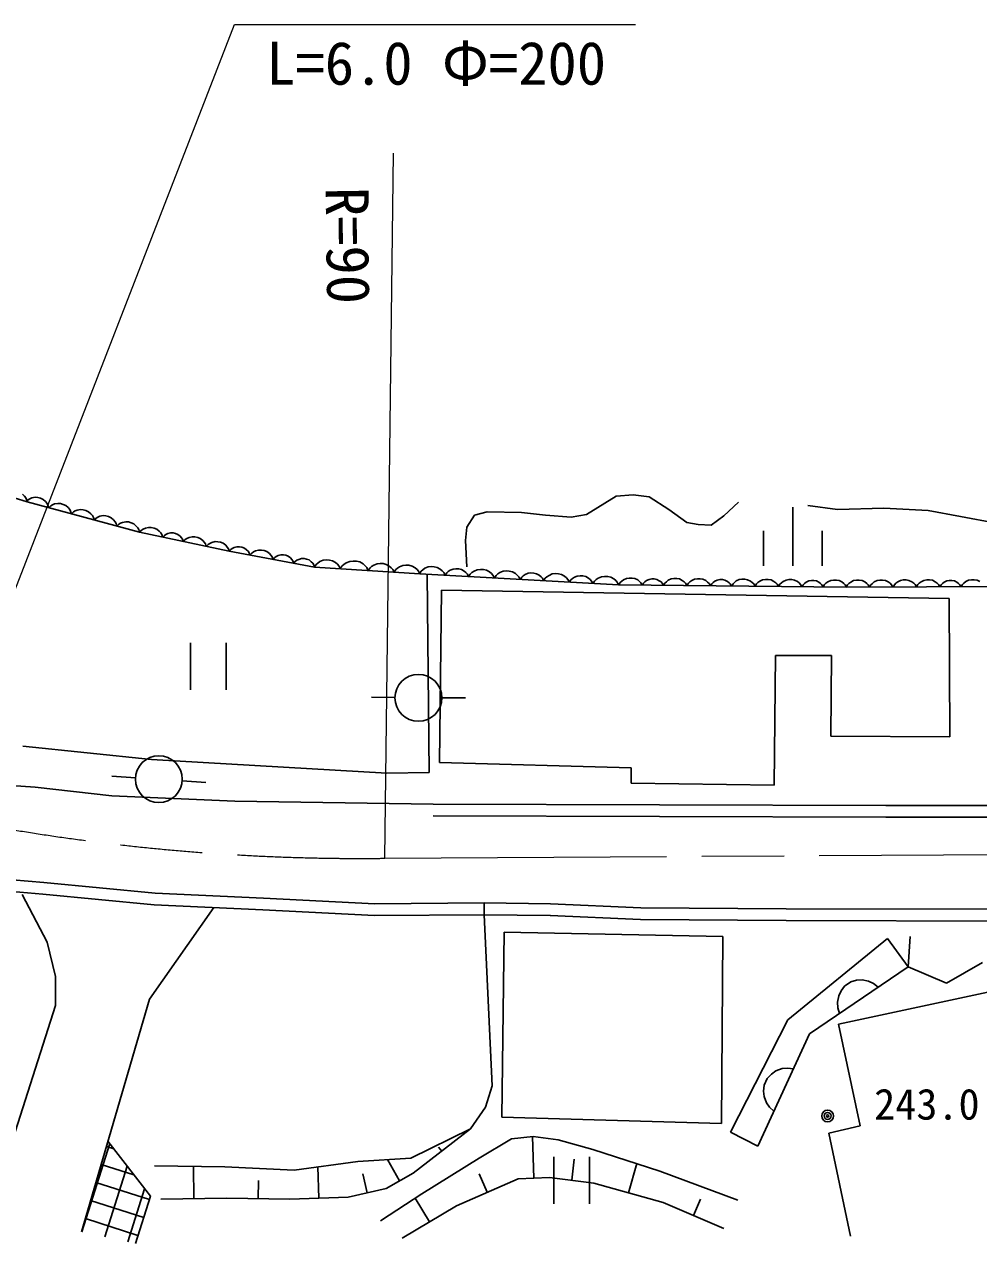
# Model space of a CAD drawing. Units: millimetres, scale not verified. Extents: x 40000 to 680000, y 20000 to 380000.
# Drawn here: x 287254 to 327885, y 248643 to 300553 of the extents above; entities that cross this region are included whole.
import ezdxf
from ezdxf.enums import TextEntityAlignment as Align

# ---------------------------------------------------------------- set-up
doc = ezdxf.new("R2010")
doc.units = ezdxf.units.MM
doc.header["$LTSCALE"] = 1000
doc.linetypes.add('CHAIN', pattern=[18.5, 12, -1.5, 3.5, -1.5])
for name, color, linetype, lineweight in [('S-BGD', 7, 'Continuous', 25), ('S-BMK', 2, 'CHAIN', 13), ('S-STR-HTXT', 7, 'Continuous', 13)]:
    doc.layers.add(name, color=color, linetype=linetype, lineweight=lineweight)
doc.styles.add('ＭＳ ゴシック', font='')
doc.styles.get('ＭＳ ゴシック').set_extended_font_data('MS Gothic')

msp = doc.modelspace()

# ---------------------------------------------------------------- hatches: boundary and pattern name
at = {"layer": 'S-BGD'}
h = msp.add_hatch(dxfattribs=at)
h.set_pattern_fill('USER', color=256, style=0, pattern_type=2)
h.set_pattern_definition([(72.364, (289887, 253053), (-953, 302.97), []), (162.364, (289887, 253053), (-242.37, -762.4), [])])
h.paths.add_polyline_path([(289687, 249147), (290812, 253005), (292621, 250660), (291980, 248643)])

# ---------------------------------------------------------------- linework, layer by layer
for p, q in [((287371, 280222), (280198, 282420)), ((287257, 280463), (287169, 280547)), ((287310, 280391), (287257, 280463)), ((287345, 280323), (287310, 280391)), ((287411, 280314), (287327, 280233)), ((287371, 280222), (287345, 280323)), ((287485, 280356), (287411, 280314)), ((287577, 280393), (287485, 280356)), ((287709, 280420), (287577, 280393)), ((287830, 280408), (287709, 280420)), ((287946, 280377), (287830, 280408)), ((288056, 280326), (287946, 280377)), ((288156, 280237), (288056, 280326)), ((311195, 279691), (312455, 280464)), ((312455, 280464), (313171, 280521)), ((313171, 280521), (313858, 280435)), ((313858, 280435), (314688, 279892)), ((292153, 278932), (287371, 280222)), ((288218, 280159), (288156, 280237)), ((288260, 280085), (288218, 280159)), ((288292, 279973), (288260, 280085)), ((288376, 280054), (288292, 279973)), ((288450, 280096), (288376, 280054)), ((288543, 280133), (288450, 280096)), ((288674, 280160), (288543, 280133)), ((288795, 280148), (288674, 280160)), ((288911, 280117), (288795, 280148)), ((289021, 280066), (288911, 280117)), ((289122, 279977), (289021, 280066)), ((289183, 279898), (289122, 279977)), ((289225, 279825), (289183, 279898)), ((289257, 279713), (289225, 279825)), ((289415, 279836), (289341, 279793)), ((289508, 279873), (289415, 279836)), ((289639, 279899), (289508, 279873)), ((289760, 279887), (289639, 279899)), ((289876, 279856), (289760, 279887)), ((289987, 279806), (289876, 279856)), ((290087, 279716), (289987, 279806)), ((306413, 279663), (306957, 279806)), ((306957, 279806), (308417, 279777)), ((314688, 279892), (315462, 279348)), ((317037, 279634), (317667, 280206)), ((319974, 279996), (319974, 277498)), ((320616, 280063), (321876, 279892)), ((321876, 279892), (323852, 279949)), ((323852, 279949), (325742, 279863)), ((325742, 279863), (327117, 279605)), ((289341, 279793), (289257, 279713)), ((290148, 279638), (290087, 279716)), ((290191, 279564), (290148, 279638)), ((290222, 279452), (290191, 279564)), ((290306, 279533), (290222, 279452)), ((290380, 279575), (290306, 279533)), ((290473, 279612), (290380, 279575)), ((290604, 279639), (290473, 279612)), ((290725, 279627), (290604, 279639)), ((290841, 279596), (290725, 279627)), ((290952, 279545), (290841, 279596)), ((291052, 279456), (290952, 279545)), ((291113, 279377), (291052, 279456)), ((291156, 279304), (291113, 279377)), ((291188, 279192), (291156, 279304)), ((291345, 279315), (291272, 279273)), ((291438, 279352), (291345, 279315)), ((291569, 279379), (291438, 279352)), ((291690, 279367), (291569, 279379)), ((291806, 279335), (291690, 279367)), ((291917, 279285), (291806, 279335)), ((292017, 279196), (291917, 279285)), ((306098, 279148), (306413, 279663)), ((308417, 279777), (309448, 279663)), ((309448, 279663), (310536, 279577)), ((310536, 279577), (311195, 279691)), ((315462, 279348), (315948, 279262)), ((316493, 279233), (317037, 279634)), ((327117, 279605), (328634, 279319)), ((291272, 279273), (291188, 279192)), ((292079, 279117), (292017, 279196)), ((292121, 279044), (292079, 279117)), ((292153, 278932), (292121, 279044)), ((295978, 278119), (292153, 278932)), ((292244, 279014), (292165, 278929)), ((292315, 279060), (292244, 279014)), ((292406, 279102), (292315, 279060)), ((292536, 279136), (292406, 279102)), ((292657, 279131), (292536, 279136)), ((292775, 279106), (292657, 279131)), ((292888, 279061), (292775, 279106)), ((292993, 278978), (292888, 279061)), ((293058, 278903), (292993, 278978)), ((293105, 278832), (293058, 278903)), ((293143, 278721), (293105, 278832)), ((293214, 278798), (293143, 278721)), ((293278, 278840), (293214, 278798)), ((293360, 278877), (293278, 278840)), ((293477, 278908), (293360, 278877)), ((293586, 278903), (293477, 278908)), ((293692, 278881), (293586, 278903)), ((293793, 278840), (293692, 278881)), ((293888, 278765), (293793, 278840)), ((293947, 278698), (293888, 278765)), ((306040, 278575), (306098, 279148)), ((315948, 279262), (316493, 279233)), ((318724, 278997), (318724, 277498)), ((321223, 278997), (321223, 277498)), ((293989, 278634), (293947, 278698)), ((294023, 278534), (293989, 278634)), ((294102, 278620), (294023, 278534)), ((294173, 278666), (294102, 278620)), ((294264, 278708), (294173, 278666)), ((294394, 278742), (294264, 278708)), ((294515, 278736), (294394, 278742)), ((294633, 278711), (294515, 278736)), ((294746, 278667), (294633, 278711)), ((294851, 278583), (294746, 278667)), ((294916, 278508), (294851, 278583)), ((294963, 278437), (294916, 278508)), ((295001, 278327), (294963, 278437)), ((295080, 278412), (295001, 278327)), ((295151, 278458), (295080, 278412)), ((295242, 278500), (295151, 278458)), ((295372, 278534), (295242, 278500)), ((295493, 278529), (295372, 278534)), ((295610, 278504), (295493, 278529)), ((295724, 278459), (295610, 278504)), ((295829, 278376), (295724, 278459)), ((295894, 278300), (295829, 278376)), ((295940, 278229), (295894, 278300)), ((296107, 278242), (296044, 278198)), ((296188, 278282), (296107, 278242)), ((296304, 278315), (296188, 278282)), ((296413, 278313), (296304, 278315)), ((296519, 278294), (296413, 278313)), ((296622, 278257), (296519, 278294)), ((296719, 278184), (296622, 278257)), ((306098, 277459), (306040, 278575)), ((295978, 278119), (295940, 278229)), ((296044, 278198), (295975, 278120)), ((299613, 277450), (295978, 278119)), ((296780, 278118), (296719, 278184)), ((296823, 278055), (296780, 278118)), ((296860, 277957), (296823, 278055)), ((296937, 278044), (296860, 277957)), ((297007, 278092), (296937, 278044)), ((297096, 278137), (297007, 278092)), ((297225, 278174), (297096, 278137)), ((297347, 278172), (297225, 278174)), ((297465, 278150), (297347, 278172)), ((297579, 278109), (297465, 278150)), ((297686, 278028), (297579, 278109)), ((297754, 277955), (297686, 278028)), ((297802, 277885), (297754, 277955)), ((297843, 277776), (297802, 277885)), ((297912, 277855), (297843, 277776)), ((297975, 277898), (297912, 277855)), ((298056, 277938), (297975, 277898)), ((298172, 277971), (298056, 277938)), ((298281, 277970), (298172, 277971)), ((298387, 277950), (298281, 277970)), ((298490, 277913), (298387, 277950)), ((298587, 277840), (298490, 277913)), ((298648, 277774), (298587, 277840)), ((298691, 277711), (298648, 277774)), ((298860, 277735), (298797, 277692)), ((298941, 277775), (298860, 277735)), ((299057, 277809), (298941, 277775)), ((299166, 277807), (299057, 277809)), ((299272, 277787), (299166, 277807)), ((299375, 277750), (299272, 277787)), ((299472, 277677), (299375, 277750)), ((299974, 277735), (299838, 277678)), ((300107, 277749), (299974, 277735)), ((300239, 277741), (300107, 277749)), ((300369, 277710), (300239, 277741)), ((298728, 277613), (298691, 277711)), ((298797, 277692), (298728, 277613)), ((299533, 277611), (299472, 277677)), ((299576, 277548), (299533, 277611)), ((299613, 277450), (299576, 277548)), ((299676, 277556), (299603, 277451)), ((304093, 277164), (299613, 277450)), ((299746, 277618), (299676, 277556)), ((299838, 277678), (299746, 277618)), ((300497, 277636), (300369, 277710)), ((300580, 277565), (300497, 277636)), ((300642, 277495), (300580, 277565)), ((300701, 277381), (300642, 277495)), ((300780, 277496), (300701, 277381)), ((300857, 277563), (300780, 277496)), ((300957, 277629), (300857, 277563)), ((301105, 277691), (300957, 277629)), ((301250, 277706), (301105, 277691)), ((301394, 277697), (301250, 277706)), ((301536, 277664), (301394, 277697)), ((301675, 277583), (301536, 277664)), ((301766, 277505), (301675, 277583)), ((301834, 277428), (301766, 277505)), ((301898, 277304), (301834, 277428)), ((301971, 277409), (301898, 277304)), ((302041, 277471), (301971, 277409)), ((302133, 277531), (302041, 277471)), ((302269, 277589), (302133, 277531)), ((302402, 277602), (302269, 277589)), ((302534, 277594), (302402, 277602)), ((302664, 277563), (302534, 277594)), ((302791, 277489), (302664, 277563)), ((302875, 277418), (302791, 277489)), ((302936, 277348), (302875, 277418)), ((302995, 277234), (302936, 277348)), ((303068, 277339), (302995, 277234)), ((303138, 277401), (303068, 277339)), ((303230, 277461), (303138, 277401)), ((303366, 277518), (303230, 277461)), ((303499, 277532), (303366, 277518)), ((303631, 277523), (303499, 277532)), ((303761, 277493), (303631, 277523)), ((303889, 277419), (303761, 277493)), ((303972, 277347), (303889, 277419)), ((304034, 277277), (303972, 277347)), ((304093, 277164), (304034, 277277)), ((304145, 277271), (304073, 277165)), ((304215, 277333), (304145, 277271)), ((304306, 277394), (304215, 277333)), ((304442, 277452), (304306, 277394)), ((304575, 277467), (304442, 277452)), ((304706, 277459), (304575, 277467)), ((304837, 277430), (304706, 277459)), ((304965, 277356), (304837, 277430)), ((305049, 277286), (304965, 277356)), ((305111, 277216), (305049, 277286)), ((305171, 277103), (305111, 277216)), ((305300, 277256), (305236, 277199)), ((305383, 277311), (305300, 277256)), ((305506, 277364), (305383, 277311)), ((305627, 277377), (305506, 277364)), ((305747, 277370), (305627, 277377)), ((305865, 277344), (305747, 277370)), ((305982, 277277), (305865, 277344)), ((306058, 277213), (305982, 277277)), ((306115, 277150), (306058, 277213)), ((306311, 277214), (306241, 277152)), ((306402, 277275), (306311, 277214)), ((306538, 277334), (306402, 277275)), ((306671, 277348), (306538, 277334)), ((306802, 277341), (306671, 277348)), ((306933, 277311), (306802, 277341)), ((307061, 277238), (306933, 277311)), ((307145, 277167), (307061, 277238)), ((307500, 277213), (307409, 277153)), ((307636, 277272), (307500, 277213)), ((307769, 277286), (307636, 277272)), ((307900, 277279), (307769, 277286)), ((308031, 277249), (307900, 277279)), ((308159, 277176), (308031, 277249)), ((312557, 276686), (304093, 277164)), ((304491, 268704), (304402, 277146)), ((305236, 277199), (305171, 277103)), ((306169, 277046), (306115, 277150)), ((306241, 277152), (306169, 277046)), ((307207, 277098), (307145, 277167)), ((307267, 276984), (307207, 277098)), ((307339, 277090), (307267, 276984)), ((307409, 277153), (307339, 277090)), ((308243, 277105), (308159, 277176)), ((308305, 277036), (308243, 277105)), ((308365, 276922), (308305, 277036)), ((308430, 277019), (308365, 276922)), ((308494, 277075), (308430, 277019)), ((308577, 277131), (308494, 277075)), ((308700, 277184), (308577, 277131)), ((308821, 277197), (308700, 277184)), ((308941, 277190), (308821, 277197)), ((309059, 277163), (308941, 277190)), ((309176, 277097), (309059, 277163)), ((309252, 277032), (309176, 277097)), ((309309, 276969), (309252, 277032)), ((309363, 276866), (309309, 276969)), ((309435, 276972), (309363, 276866)), ((309505, 277034), (309435, 276972)), ((309596, 277095), (309505, 277034)), ((309732, 277153), (309596, 277095)), ((309865, 277168), (309732, 277153)), ((309996, 277160), (309865, 277168)), ((310127, 277131), (309996, 277160)), ((310255, 277058), (310127, 277131)), ((310339, 276987), (310255, 277058)), ((310401, 276918), (310339, 276987)), ((310461, 276804), (310401, 276918)), ((310526, 276900), (310461, 276804)), ((310590, 276957), (310526, 276900)), ((310673, 277012), (310590, 276957)), ((310796, 277065), (310673, 277012)), ((310917, 277079), (310796, 277065)), ((311037, 277072), (310917, 277079)), ((311155, 277045), (311037, 277072)), ((311272, 276978), (311155, 277045)), ((311348, 276914), (311272, 276978)), ((311405, 276851), (311348, 276914)), ((311459, 276748), (311405, 276851)), ((311531, 276854), (311459, 276748)), ((311601, 276916), (311531, 276854)), ((311692, 276977), (311601, 276916)), ((311828, 277035), (311692, 276977)), ((311961, 277050), (311828, 277035)), ((312092, 277042), (311961, 277050)), ((312223, 277013), (312092, 277042)), ((312351, 276940), (312223, 277013)), ((312435, 276869), (312351, 276940)), ((312497, 276799), (312435, 276869)), ((312557, 276686), (312497, 276799)), ((322264, 276590), (312557, 276686)), ((312629, 276785), (312568, 276686)), ((312689, 276844), (312629, 276785)), ((312770, 276903), (312689, 276844)), ((312890, 276962), (312770, 276903)), ((313011, 276981), (312890, 276962)), ((313131, 276980), (313011, 276981)), ((313250, 276959), (313131, 276980)), ((313370, 276898), (313250, 276959)), ((313449, 276837), (313370, 276898)), ((313509, 276776), (313449, 276837)), ((313567, 276676), (313509, 276776)), ((313622, 276765), (313567, 276676)), ((313677, 276819), (313622, 276765)), ((313749, 276872), (313677, 276819)), ((313858, 276925), (313749, 276872)), ((313966, 276942), (313858, 276925)), ((314074, 276941), (313966, 276942)), ((314182, 276922), (314074, 276941)), ((314289, 276867), (314182, 276922)), ((314361, 276812), (314289, 276867)), ((314414, 276757), (314361, 276812)), ((314467, 276667), (314414, 276757)), ((314528, 276766), (314467, 276667)), ((314589, 276826), (314528, 276766)), ((314669, 276885), (314589, 276826)), ((314790, 276944), (314669, 276885)), ((314910, 276962), (314790, 276944)), ((315030, 276961), (314910, 276962)), ((315150, 276940), (315030, 276961)), ((315269, 276879), (315150, 276940)), ((315348, 276818), (315269, 276879)), ((315408, 276758), (315348, 276818)), ((315467, 276657), (315408, 276758)), ((315528, 276756), (315467, 276657)), ((315588, 276816), (315528, 276756)), ((315669, 276875), (315588, 276816)), ((315789, 276934), (315669, 276875)), ((315910, 276952), (315789, 276934)), ((316030, 276951), (315910, 276952)), ((316149, 276930), (316030, 276951)), ((316269, 276869), (316149, 276930)), ((316348, 276808), (316269, 276869)), ((316407, 276748), (316348, 276808)), ((316466, 276647), (316407, 276748)), ((316521, 276737), (316466, 276647)), ((316576, 276790), (316521, 276737)), ((316648, 276843), (316576, 276790)), ((316757, 276896), (316648, 276843)), ((316865, 276913), (316757, 276896)), ((316973, 276912), (316865, 276913)), ((317081, 276893), (316973, 276912)), ((317188, 276838), (317081, 276893)), ((317260, 276783), (317188, 276838)), ((317313, 276729), (317260, 276783)), ((317366, 276638), (317313, 276729)), ((317427, 276738), (317366, 276638)), ((317488, 276797), (317427, 276738)), ((317568, 276856), (317488, 276797)), ((317689, 276915), (317568, 276856)), ((317809, 276934), (317689, 276915)), ((317929, 276933), (317809, 276934)), ((318049, 276911), (317929, 276933)), ((318168, 276850), (318049, 276911)), ((318247, 276790), (318168, 276850)), ((318307, 276729), (318247, 276790)), ((318366, 276629), (318307, 276729)), ((318427, 276728), (318366, 276629)), ((318487, 276787), (318427, 276728)), ((318568, 276846), (318487, 276787)), ((318688, 276905), (318568, 276846)), ((318809, 276924), (318688, 276905)), ((318929, 276923), (318809, 276924)), ((319048, 276902), (318929, 276923)), ((319168, 276840), (319048, 276902)), ((319247, 276780), (319168, 276840)), ((319306, 276719), (319247, 276780)), ((319365, 276619), (319306, 276719)), ((319426, 276718), (319365, 276619)), ((319487, 276777), (319426, 276718)), ((319568, 276837), (319487, 276777)), ((319688, 276895), (319568, 276837)), ((319808, 276914), (319688, 276895)), ((319928, 276913), (319808, 276914)), ((320048, 276892), (319928, 276913)), ((320167, 276831), (320048, 276892)), ((320247, 276770), (320167, 276831)), ((320306, 276709), (320247, 276770)), ((320365, 276609), (320306, 276709)), ((320420, 276698), (320365, 276609)), ((320474, 276752), (320420, 276698)), ((320547, 276805), (320474, 276752)), ((320655, 276858), (320547, 276805)), ((320764, 276875), (320655, 276858)), ((320872, 276874), (320764, 276875)), ((320979, 276855), (320872, 276874)), ((321087, 276800), (320979, 276855)), ((321158, 276745), (321087, 276800)), ((321212, 276690), (321158, 276745)), ((321265, 276600), (321212, 276690)), ((321326, 276699), (321265, 276600)), ((321386, 276759), (321326, 276699)), ((321467, 276818), (321386, 276759)), ((321587, 276877), (321467, 276818)), ((321708, 276895), (321587, 276877)), ((321828, 276894), (321708, 276895)), ((321947, 276873), (321828, 276894)), ((322067, 276812), (321947, 276873)), ((322146, 276751), (322067, 276812)), ((322205, 276691), (322146, 276751)), ((322264, 276590), (322205, 276691)), ((322301, 276690), (322241, 276590)), ((322360, 276750), (322301, 276690)), ((322440, 276811), (322360, 276750)), ((322560, 276871), (322440, 276811)), ((322680, 276891), (322560, 276871)), ((322800, 276892), (322680, 276891)), ((322920, 276872), (322800, 276892)), ((323040, 276813), (322920, 276872)), ((323120, 276753), (323040, 276813)), ((323180, 276693), (323120, 276753)), ((323241, 276594), (323180, 276693)), ((323300, 276694), (323241, 276594)), ((323360, 276754), (323300, 276694)), ((323440, 276814), (323360, 276754)), ((323560, 276874), (323440, 276814)), ((323679, 276895), (323560, 276874)), ((323799, 276895), (323679, 276895)), ((323919, 276876), (323799, 276895)), ((324040, 276816), (323919, 276876)), ((324120, 276756), (324040, 276816)), ((324180, 276697), (324120, 276756)), ((324240, 276597), (324180, 276697)), ((324300, 276697), (324240, 276597)), ((324360, 276757), (324300, 276697)), ((324440, 276818), (324360, 276757)), ((324559, 276878), (324440, 276818)), ((324679, 276898), (324559, 276878)), ((324799, 276899), (324679, 276898)), ((324919, 276879), (324799, 276899)), ((325039, 276820), (324919, 276879)), ((325120, 276760), (325039, 276820)), ((325180, 276700), (325120, 276760)), ((325240, 276601), (325180, 276700)), ((325300, 276701), (325240, 276601)), ((325359, 276761), (325300, 276701)), ((325439, 276821), (325359, 276761)), ((325559, 276881), (325439, 276821)), ((325679, 276902), (325559, 276881)), ((325799, 276902), (325679, 276902)), ((325919, 276883), (325799, 276902)), ((326039, 276823), (325919, 276883)), ((326119, 276763), (326039, 276823)), ((326179, 276704), (326119, 276763)), ((326240, 276604), (326179, 276704)), ((326293, 276694), (326240, 276604)), ((326347, 276748), (326293, 276694)), ((326419, 276802), (326347, 276748)), ((326527, 276857), (326419, 276802)), ((326635, 276875), (326527, 276857)), ((326743, 276875), (326635, 276875)), ((326851, 276858), (326743, 276875)), ((326959, 276804), (326851, 276858)), ((327031, 276751), (326959, 276804)), ((327085, 276697), (327031, 276751)), ((327139, 276607), (327085, 276697)), ((327199, 276707), (327139, 276607)), ((327259, 276767), (327199, 276707)), ((327339, 276828), (327259, 276767)), ((327458, 276888), (327339, 276828)), ((327578, 276908), (327458, 276888)), ((327698, 276909), (327578, 276908)), ((327818, 276889), (327698, 276909)), ((327938, 276830), (327818, 276889)), ((304924, 269133), (305009, 276459)), ((305009, 276459), (326630, 276115)), ((336037, 276638), (322264, 276590)), ((326630, 276115), (326658, 270220)), ((294325, 274216), (294325, 272218)), ((295844, 272218), (295844, 274216)), ((319242, 273683), (319184, 268160)), ((321618, 273683), (319242, 273683)), ((321590, 270249), (321618, 273683)), ((303033, 271898), (302033, 271915)), ((305032, 271880), (306032, 271880)), ((326658, 270220), (321590, 270249)), ((287194, 269820), (292664, 269248)), ((292664, 269248), (302687, 268675)), ((313085, 268904), (304924, 269133)), ((313085, 268246), (313085, 268904)), ((291981, 268479), (290983, 268540)), ((302687, 268675), (304491, 268704)), ((285648, 268218), (287710, 268075)), ((287710, 268075), (290974, 267703)), ((293976, 268350), (294974, 268281)), ((319184, 268160), (313085, 268246)), ((290974, 267703), (296215, 267474)), ((296215, 267474), (304662, 267359)), ((304662, 267359), (323941, 267302)), ((304661, 266860), (323941, 266803)), ((323941, 267302), (353460, 267302)), ((323941, 266803), (353460, 266803)), ((284633, 264310), (288083, 264020)), ((284615, 263811), (288035, 263522)), ((288083, 264020), (292822, 263563)), ((288035, 263522), (292787, 263064)), ((292822, 263563), (297436, 263355)), ((297436, 263355), (302175, 263106)), ((292787, 263064), (297410, 262856)), ((297410, 262856), (302164, 262606)), ((302175, 263106), (306831, 263147)), ((306831, 263147), (309658, 263106)), ((306831, 263147), (306835, 262648)), ((309658, 263106), (313501, 262940)), ((313501, 262940), (319695, 262898)), ((319695, 262898), (338775, 262857)), ((302164, 262606), (306835, 262648)), ((306823, 262648), (309650, 262606)), ((306835, 262648), (307170, 255367)), ((309636, 262607), (313489, 262440)), ((313489, 262440), (319694, 262399)), ((319694, 262399), (338779, 262357)), ((307584, 254030), (307677, 261907)), ((307677, 261907), (316987, 261722)), ((316987, 261722), (316941, 253755)), ((319767, 258176), (324008, 261630)), ((324008, 261630), (324883, 260433)), ((324883, 260433), (324975, 261722)), ((326512, 259734), (328048, 260617)), ((324883, 260433), (320689, 257578)), ((321916, 257992), (332701, 260295)), ((324883, 260433), (326512, 259734)), ((322181, 259609), (322028, 259408)), ((322446, 259789), (322181, 259609)), ((322689, 259858), (322446, 259789)), ((322922, 259871), (322689, 259858)), ((323199, 259818), (322922, 259871)), ((323411, 259721), (323199, 259818)), ((323612, 259568), (323411, 259721)), ((321930, 259196), (321878, 258919)), ((322028, 259408), (321930, 259196)), ((321878, 258919), (321891, 258686)), ((321891, 258686), (321960, 258443)), ((317324, 253387), (319767, 258176)), ((320689, 257578), (318477, 252788)), ((322838, 253663), (321916, 257992)), ((319253, 255995), (319061, 255864)), ((319519, 256093), (319253, 255995)), ((319750, 256118), (319519, 256093)), ((320002, 256090), (319750, 256118)), ((318887, 255680), (318753, 255389)), ((319061, 255864), (318887, 255680)), ((307170, 255367), (306893, 254446)), ((318753, 255389), (318725, 255138)), ((318725, 255138), (318751, 254907)), ((318751, 254907), (318848, 254642)), ((306893, 254446), (306248, 253525)), ((318848, 254642), (318980, 254449)), ((318980, 254449), (319164, 254276)), ((316941, 253755), (307584, 254030)), ((303713, 252282), (306248, 253525)), ((306248, 253525), (303805, 251637)), ((318477, 252788), (317324, 253387)), ((321501, 253341), (322838, 253663)), ((322423, 248966), (321501, 253341)), ((306617, 252282), (308000, 253111)), ((308000, 253111), (308921, 253203)), ((308944, 251430), (308883, 253199)), ((308921, 253203), (309981, 253065)), ((309981, 253065), (311456, 252650)), ((305027, 252581), (304894, 252752)), ((309798, 252336), (309798, 250339)), ((311317, 250339), (311317, 252336)), ((311456, 252650), (314314, 251729)), ((292790, 251959), (295786, 251913)), ((294472, 250555), (294449, 251934)), ((295786, 251913), (298735, 251775)), ((298735, 251775), (301455, 252143)), ((299795, 250578), (299746, 251912)), ((301455, 252143), (303713, 252282)), ((303229, 251314), (302721, 252221)), ((304174, 250762), (306617, 252282)), ((310558, 251338), (310668, 252245)), ((312977, 250808), (313326, 252047)), ((297214, 250555), (297228, 251329)), ((301846, 250808), (301662, 251612)), ((303805, 251637), (302653, 250992)), ((308276, 251407), (305649, 250255)), ((306962, 250831), (306618, 251616)), ((309613, 251453), (308276, 251407)), ((311502, 251222), (309613, 251453)), ((314314, 251729), (317632, 250486)), ((302653, 250992), (301040, 250624)), ((302423, 249611), (304174, 250762)), ((314452, 250393), (311502, 251222)), ((295878, 250578), (293066, 250532)), ((298551, 250532), (295878, 250578)), ((301040, 250624), (298551, 250532)), ((305649, 250255), (303344, 248874)), ((304497, 249564), (303890, 250575)), ((317033, 249288), (314452, 250393)), ((315743, 249841), (316043, 250540))]:
    msp.add_line(p, q, dxfattribs=at)
for points in [[(287165, 263500), (288219, 261482), (288586, 260015), (288586, 258777), (285789, 250064)], [(295327, 262950), (292576, 259052), (289687, 249147)], [(290812, 253005), (292621, 250660), (291980, 248643)]]:
    msp.add_lwpolyline(points, dxfattribs=at)
for centre, major_axis in [((304033, 271880), (1000, 0)), ((292979, 268418), (1000, 0)), ((321455, 254078), (250, 0)), ((321455, 254078), (150, 0)), ((321455, 254078), (50, 0))]:
    msp.add_ellipse(centre, major_axis=major_axis, ratio=0.999182, dxfattribs=at)
at = {"layer": 'S-BMK'}
msp.add_line((302599, 265049), (351098, 265355), dxfattribs=at)
msp.add_ellipse((301548, 354942), major_axis=(89973, 0), ratio=0.999182, start_param=4.243045, end_param=4.724072, dxfattribs=at)
at = {"layer": 'S-STR-HTXT'}
for p, q in [((284870, 271370), (296206, 300553)), ((296206, 300553), (313276, 300553)), ((302599, 265049), (302969, 295064))]:
    msp.add_line(p, q, dxfattribs=at)

# ---------------------------------------------------------------- texts
at = {"layer": 'S-STR-HTXT', "style": 'ＭＳ ゴシック'}
for s, height, p in [('L=6.0 Φ=200', 1833, (297550, 297435)), ('243.0', 1320, (323437, 253525))]:
    msp.add_text(s, height=height, dxfattribs=at).set_placement(p, align=Align.BOTTOM_LEFT)
msp.add_text('R=90', height=1833, rotation=270.901, dxfattribs=at).set_placement((299525, 293610), align=Align.BOTTOM_LEFT)

doc.saveas('drawing.dxf')
